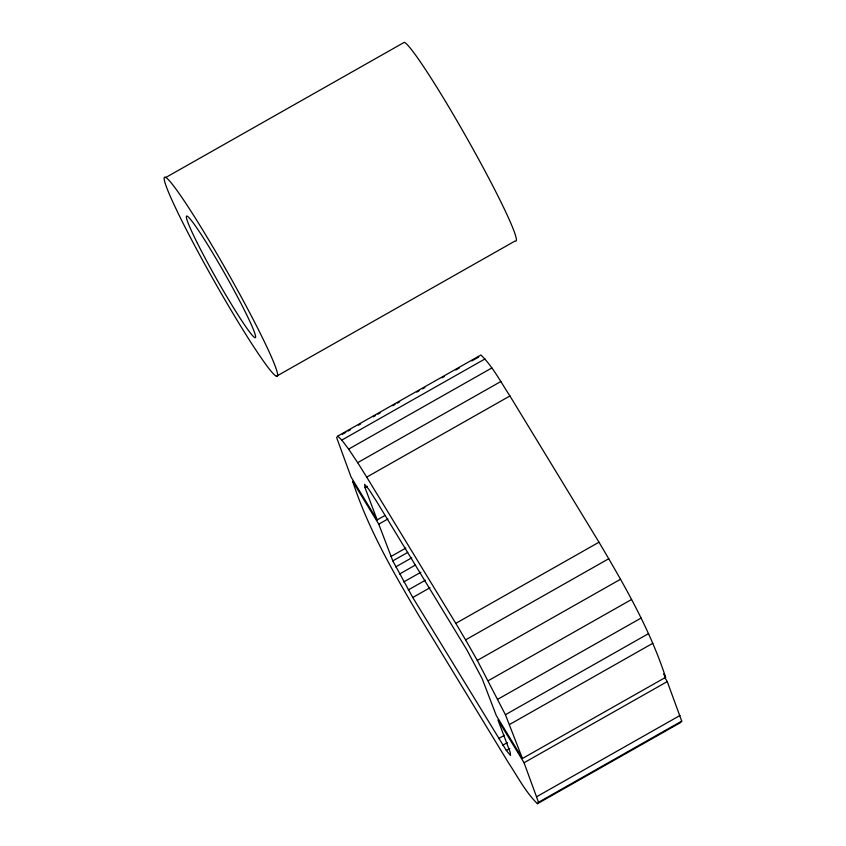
<?xml version="1.0" encoding="UTF-8"?>
<svg xmlns="http://www.w3.org/2000/svg" width="846" height="846" viewBox="0 0 846 846"><rect width="100%" height="100%" fill="white"/><g stroke="black" fill="none" stroke-linecap="round" stroke-linejoin="round"><path stroke-width="1.27" d="M377.157 519.92L364.996 487.592L364.605 484.335L368.835 489.379L376.502 501.266L466.632 649.464L482.093 678.524L496.316 715.6L522.426 758.481L665.633 677.318C649.929 629.339 624.581 585.443 598.989 542.212L509.927 395.97C500.716 382.064 492.932 366.741 480.94 354.971L337.734 436.124L336.634 437.562L351.058 477.038L377.157 519.92L385.184 515.373M538.511 802.272L524.044 762.743L497.934 719.872L510.201 752.337L510.54 755.489L506.32 750.444L412.763 597.498L392.798 560.877L378.754 524.16L352.645 481.289C368.243 529.162 393.612 572.901 419.108 616.025L508.425 762.701C517.646 776.607 525.419 791.93 537.411 803.7L538.511 802.272L681.717 721.12L667.251 681.59L664.501 677.075M681.717 721.12L680.618 722.537L537.411 803.7M165.668 177.565L404.346 42.3A114.326 7.984 60.5 0 1 472.332 147.807A114.326 7.984 60.5 0 1 515.098 241.004L276.42 376.269A114.326 7.984 60.5 0 1 182.419 221.916A114.326 7.984 60.5 0 1 204.277 232.565A114.326 7.984 60.5 0 1 276.42 376.269M342.366 434.315L345.803 432.359M348.087 431.069L350.381 429.768M358.397 425.221L360.692 423.92M373.298 416.782L375.582 415.481M377.876 414.18L380.171 412.88M392.766 405.742L395.061 404.441M397.356 403.151L399.64 401.85M416.824 392.11L419.119 390.81M422.556 388.864L424.851 387.563M442.035 377.824L444.33 376.523M455.783 370.03L459.219 368.084M471.825 360.946L478.699 357.044M337.734 436.124L341.826 440.068L485.033 358.916M341.826 440.068L348.626 449.12L491.833 367.968M348.626 449.12L357.678 462.656L500.885 381.493M357.678 462.656L366.72 477.123L509.927 395.97M364.996 487.592L367.28 486.291M378.754 524.16L387.923 518.968M390.937 556.509L405.826 548.071M392.798 560.877L407.687 552.427M395.706 566.905L411.748 557.821M399.428 574.096L415.471 565.001M403.711 581.953L420.896 572.213M408.258 589.926L425.443 580.187M412.763 597.498L429.948 587.759M366.72 477.123L455.783 623.375L598.989 542.212M455.783 623.375L465.596 639.872L608.803 558.709M522.426 758.481L505.422 714.722L477.303 660.43L620.509 579.277M488.322 680.66L631.528 599.507M497.924 699.177L641.131 618.024M505.422 714.722L648.628 633.569M509.578 724.472L652.784 643.309M498.654 738.558L504.385 735.311M502.799 745.189L507.389 742.598M506.32 750.444L509.757 748.499M524.044 762.743L667.251 681.59M536.84 796.615L680.047 715.452M663.571 673.934L665.633 677.318M465.596 639.872L477.303 660.43M197.446 243.31A69.858 4.886 60.5 0 0 254.879 337.617A69.858 4.886 60.5 0 0 210.802 249.813A69.858 4.886 60.5 0 0 197.446 243.31"/></g></svg>
